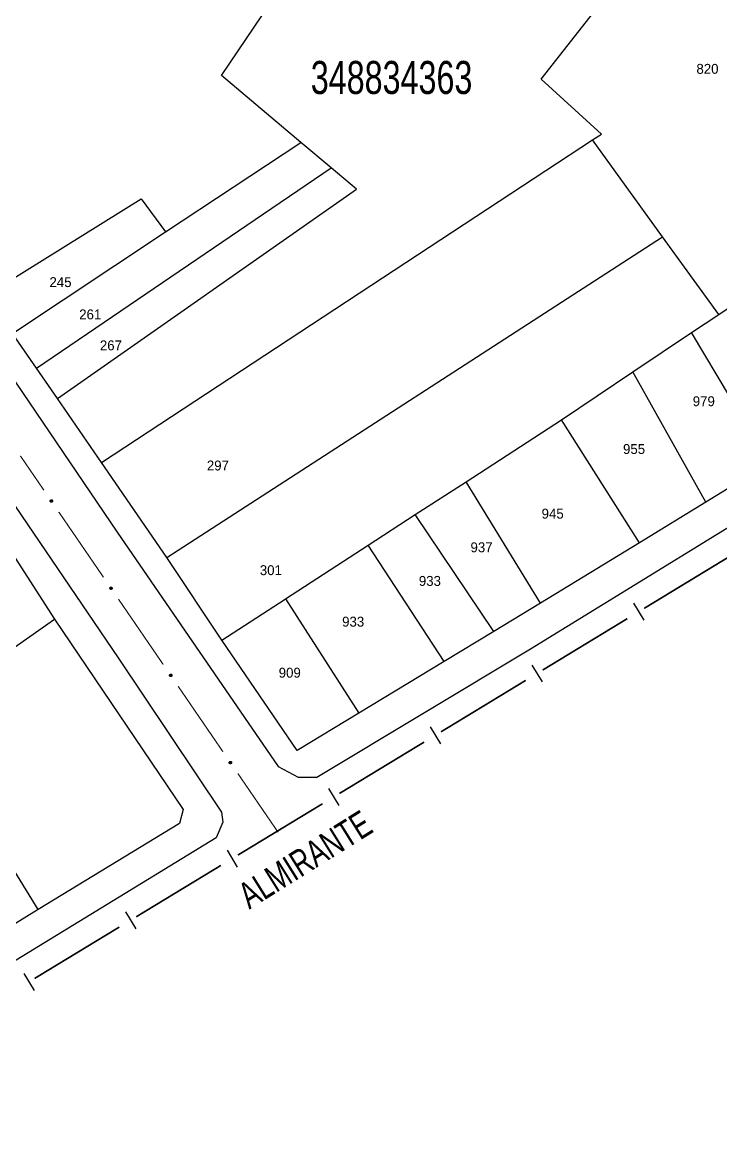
# Model space of a CAD drawing. Extents: x 199577 to 200882, y 4838726 to 4840156.
# Drawn here: x 200303.3 to 200409.1, y 4838826.2 to 4838995.8 of the extents above; entities that cross this region are included whole.
import ezdxf
from ezdxf.enums import TextEntityAlignment as Align

# ---------------------------------------------------------------- set-up
doc = ezdxf.new("R2010")
doc.units = 0
doc.header["$LTSCALE"] = 1.5
doc.header["$MEASUREMENT"] = 0
for name, color, linetype in [('CD_MALHA_LOTES', 7, 'CONTINUOUS'), ('CD_TXT_QUADRA', 2, 'CONTINUOUS'), ('LM-LIM-SETORES-BAIRROS', 250, 'CONTINUOUS'), ('RU-QUADRA', 210, 'CONTINUOUS'), ('SV-EIXO-RUA-PAV', 20, 'CONTINUOUS'), ('SV-RUA-PAVIM', 7, 'CONTINUOUS'), ('SV-TXT-RUA-PAV', 7, 'CONTINUOUS'), ('Th_NmrPorta', 1, 'CONTINUOUS')]:
    doc.layers.add(name, color=color, linetype=linetype)
doc.styles.add('ARIAL', font='ARIAL.SHX')

msp = doc.modelspace()

# ---------------------------------------------------------------- linework, layer by layer
at = {"layer": 'CD_MALHA_LOTES', "linetype": 'Continuous', "flags": 128}
for points in [[(200381.86, 4838987.18), (200392.62, 4839000.9)], [(200345.49, 4838977.62), (200333.48, 4838987.73), (200340.95, 4838998.8)], [(200389.66, 4838977.99), (200391.01, 4838978.84), (200381.86, 4838987.18)], [(200315.29, 4838929.15), (200389.66, 4838977.99)], [(200400.28, 4838963.31), (200389.66, 4838977.99)], [(200325, 4838964.05), (200345.49, 4838977.62)], [(200350.07, 4838973.76), (200345.49, 4838977.62)], [(200305.43, 4838943.42), (200350.07, 4838973.76)], [(200308.61, 4838938.82), (200353.91, 4838970.52), (200350.07, 4838973.76)], [(200297.81, 4838954.47), (200321.32, 4838969.05), (200325, 4838964.05)], [(200301.8, 4838948.69), (200325, 4838964.05)], [(200325.21, 4838914.77), (200400.28, 4838963.31)], [(200408.77, 4838951.58), (200400.28, 4838963.31)], [(200408.77, 4838951.58), (200414.69, 4838955.55)], [(200404.66, 4838948.82), (200408.77, 4838951.58)], [(200305.43, 4838943.42), (200301.8, 4838948.69)], [(200395.76, 4838942.87), (200404.66, 4838948.82)], [(200416.44, 4838929.06), (200404.66, 4838948.82)], [(200308.61, 4838938.82), (200305.43, 4838943.42)], [(200384.96, 4838935.63), (200395.76, 4838942.87)], [(200406.81, 4838923.15), (200395.76, 4838942.87)], [(200315.29, 4838929.15), (200308.61, 4838938.82)], [(200370.5, 4838926.24), (200384.96, 4838935.63)], [(200396.76, 4838916.98), (200384.96, 4838935.63)], [(200325.21, 4838914.77), (200315.29, 4838929.15)], [(200416.44, 4838929.06), (200406.81, 4838923.15)], [(200362.82, 4838921.25), (200370.5, 4838926.24)], [(200381.78, 4838907.83), (200370.5, 4838926.24)], [(200406.81, 4838923.15), (200396.76, 4838916.98)], [(200355.67, 4838916.61), (200362.82, 4838921.25)], [(200374.69, 4838903.54), (200362.82, 4838921.25)], [(200396.76, 4838916.98), (200381.78, 4838907.83)], [(200343.170484, 4838908.499247), (200355.67, 4838916.61)], [(200367.17, 4838898.99), (200355.67, 4838916.61)], [(200302.63, 4838914.07), (200308.2, 4838905.44)], [(200333.54, 4838902.25), (200325.21, 4838914.77)], [(200333.54, 4838902.25), (200343.11, 4838908.46)], [(200343.170484, 4838908.499247), (200354.28, 4838891.2)], [(200381.78, 4838907.83), (200374.69, 4838903.54)], [(200292.19, 4838894.24), (200308.2, 4838905.44)], [(200308.2, 4838905.44), (200327.65, 4838876.59), (200327.13, 4838874.5), (200305.68, 4838861.45)], [(200374.69, 4838903.54), (200367.17, 4838898.99)], [(200354.28, 4838891.2), (200344.94, 4838885.54), (200333.54, 4838902.25)], [(200367.17, 4838898.99), (200354.28, 4838891.2)], [(200305.68, 4838861.45), (200287.52, 4838890.97)], [(200305.68, 4838861.45), (200295.35, 4838855.11)]]:
    msp.add_lwpolyline(points, dxfattribs=at)
at = {"layer": 'CD_MALHA_LOTES', "linetype": 'Continuous'}
msp.add_lwpolyline([(200343.11, 4838908.46), (200343.170484, 4838908.499247)], dxfattribs=at)
at = {"layer": 'LM-LIM-SETORES-BAIRROS', "const_width": 0.25}
for points in [[(200410.303359, 4838914.848669), (200397.484791, 4838907.058656)], [(200394.921077, 4838905.500653), (200382.102509, 4838897.710639)], [(200379.538795, 4838896.152637), (200369.283941, 4838889.920626)], [(200369.25, 4838889.9), (200366.719162, 4838888.364377)], [(200369.283941, 4838889.920626), (200369.25, 4838889.9)], [(200364.154369, 4838886.808152), (200351.330404, 4838879.027026)], [(200348.765611, 4838877.470801), (200335.941646, 4838869.689675)], [(200333.376853, 4838868.133449), (200320.552889, 4838860.352323)], [(200317.988096, 4838858.796098), (200305.164131, 4838851.014972)]]:
    msp.add_lwpolyline(points, dxfattribs=at)
at = {"layer": 'LM-LIM-SETORES-BAIRROS'}
for points in [[(200395.851218, 4838907.821178), (200397.409221, 4838905.257464)], [(200380.468937, 4838898.473162), (200382.026939, 4838895.909448)], [(200365.086118, 4838889.128032), (200366.642344, 4838886.563239)], [(200349.697361, 4838879.790681), (200351.253586, 4838877.225888)], [(200334.308603, 4838870.453329), (200335.864828, 4838867.888536)], [(200318.919845, 4838861.115978), (200320.47607, 4838858.551185)], [(200303.531087, 4838851.778626), (200305.087312, 4838849.213833)]]:
    msp.add_lwpolyline(points, dxfattribs=at)
at = {"layer": 'RU-QUADRA', "linetype": 'Continuous', "flags": 128}
msp.add_lwpolyline([(200416.44, 4838929.06), (200406.81, 4838923.15), (200396.76, 4838916.98), (200381.78, 4838907.83), (200374.69, 4838903.54), (200367.17, 4838898.99), (200354.28, 4838891.2), (200344.94, 4838885.54), (200333.54, 4838902.25), (200325.21, 4838914.77), (200315.29, 4838929.15), (200308.61, 4838938.82), (200305.43, 4838943.42), (200301.8, 4838948.69), (200297.81, 4838954.47), (200279.94, 4838980.37), (200276.77, 4838984.85), (200265.09, 4839001.35)], dxfattribs=at)
msp.add_lwpolyline([(200219.5, 4838871.08), (200243.95, 4838887.03), (200249.92, 4838890.92), (200255.87, 4838894.8), (200261.89, 4838898.73), (200269.08, 4838903.42), (200274.87, 4838907.32), (200280.43, 4838911.07), (200295.95, 4838921.51), (200298.3, 4838920.8), (200302.63, 4838914.07), (200308.2, 4838905.44), (200327.65, 4838876.59), (200327.13, 4838874.5), (200305.68, 4838861.45), (200295.35, 4838855.11), (200274.93, 4838842.57), (200254.72, 4838830.16), (200232.59, 4838855.87), (200226.18, 4838863.31), (200225.5, 4838862.56)], close=True, dxfattribs=at)
at = {"layer": 'SV-EIXO-RUA-PAV', "const_width": 0.18}
for points in [[(200303.01, 4838930.15), (200306.565837, 4838924.957002)], [(200308.825756, 4838921.656582), (200315.605512, 4838911.755324)], [(200317.865431, 4838908.454905), (200324.645187, 4838898.553647)], [(200326.905105, 4838895.253228), (200333.684862, 4838885.35197)], [(200335.94478, 4838882.051551), (200341.594577, 4838873.800502)], [(200341.594577, 4838873.800502), (200342.04, 4838873.15)]]:
    msp.add_lwpolyline(points, dxfattribs=at)
at = {"layer": 'SV-EIXO-RUA-PAV'}
for points in [[(200307.705448, 4838923.487537), (200307.753645, 4838923.479223), (200307.793367, 4838923.462222), (200307.822416, 4838923.438506), (200307.842622, 4838923.410856), (200307.860107, 4838923.38024), (200307.870926, 4838923.345484), (200307.874389, 4838923.304249), (200307.866388, 4838923.255842), (200307.846298, 4838923.216295), (200307.824571, 4838923.186572), (200307.796953, 4838923.163842), (200307.766926, 4838923.147354), (200307.730452, 4838923.13731), (200307.688629, 4838923.134209), (200307.64015, 4838923.143432), (200307.601321, 4838923.160367), (200307.573826, 4838923.184043), (200307.551151, 4838923.211954), (200307.533674, 4838923.243424), (200307.523251, 4838923.277603), (200307.520205, 4838923.319717), (200307.529942, 4838923.367446), (200307.54639, 4838923.406365), (200307.569674, 4838923.434186), (200307.597655, 4838923.455891), (200307.628149, 4838923.473802), (200307.662634, 4838923.486132), (200307.705448, 4838923.487537)], [(200316.745123, 4838910.285859), (200316.793319, 4838910.277545), (200316.833042, 4838910.260545), (200316.862091, 4838910.236829), (200316.882297, 4838910.209179), (200316.899782, 4838910.178563), (200316.910601, 4838910.143807), (200316.914064, 4838910.102572), (200316.906063, 4838910.054165), (200316.885973, 4838910.014618), (200316.864246, 4838909.984894), (200316.836627, 4838909.962165), (200316.806601, 4838909.945677), (200316.770127, 4838909.935633), (200316.728304, 4838909.932532), (200316.679824, 4838909.941755), (200316.640996, 4838909.958689), (200316.6135, 4838909.982366), (200316.590826, 4838910.010277), (200316.573349, 4838910.041747), (200316.562926, 4838910.075925), (200316.559879, 4838910.11804), (200316.569616, 4838910.165769), (200316.586064, 4838910.204688), (200316.609348, 4838910.232509), (200316.637329, 4838910.254214), (200316.667823, 4838910.272125), (200316.702309, 4838910.284455), (200316.745123, 4838910.285859)], [(200325.784798, 4838897.084182), (200325.832994, 4838897.075868), (200325.872717, 4838897.058867), (200325.901766, 4838897.035152), (200325.921972, 4838897.007502), (200325.939457, 4838896.976886), (200325.950276, 4838896.94213), (200325.953738, 4838896.900894), (200325.945738, 4838896.852488), (200325.925647, 4838896.812941), (200325.903921, 4838896.783217), (200325.876302, 4838896.760488), (200325.846276, 4838896.744), (200325.809801, 4838896.733956), (200325.767979, 4838896.730855), (200325.719499, 4838896.740078), (200325.680671, 4838896.757012), (200325.653175, 4838896.780689), (200325.6305, 4838896.808599), (200325.613024, 4838896.84007), (200325.602601, 4838896.874248), (200325.599554, 4838896.916363), (200325.609291, 4838896.964091), (200325.625739, 4838897.003011), (200325.649023, 4838897.030832), (200325.677004, 4838897.052537), (200325.707498, 4838897.070448), (200325.741983, 4838897.082777), (200325.784798, 4838897.084182)], [(200334.824472, 4838883.882505), (200334.872669, 4838883.874191), (200334.912391, 4838883.85719), (200334.941441, 4838883.833475), (200334.961646, 4838883.805825), (200334.979132, 4838883.775209), (200334.98995, 4838883.740453), (200334.993413, 4838883.699217), (200334.985412, 4838883.650811), (200334.965322, 4838883.611264), (200334.943596, 4838883.58154), (200334.915977, 4838883.558811), (200334.885951, 4838883.542323), (200334.849476, 4838883.532279), (200334.807654, 4838883.529178), (200334.759174, 4838883.538401), (200334.720345, 4838883.555335), (200334.69285, 4838883.579012), (200334.670175, 4838883.606922), (200334.652699, 4838883.638392), (200334.642275, 4838883.672571), (200334.639229, 4838883.714685), (200334.648966, 4838883.762414), (200334.665414, 4838883.801334), (200334.688698, 4838883.829155), (200334.716679, 4838883.850859), (200334.747173, 4838883.86877), (200334.781658, 4838883.8811), (200334.824472, 4838883.882505)]]:
    msp.add_lwpolyline(points, close=True, dxfattribs=at)
for points in [[(200307.520205, 4838923.319717), (200307.688629, 4838923.134209)], [(200307.523251, 4838923.277603), (200307.64015, 4838923.143432)], [(200307.526802, 4838923.29546), (200307.659623, 4838923.144959)], [(200307.528505, 4838923.341278), (200307.707398, 4838923.137983)], [(200307.529942, 4838923.367446), (200307.730452, 4838923.13731)], [(200307.531439, 4838923.257291), (200307.616707, 4838923.156917)], [(200307.533674, 4838923.243424), (200307.601321, 4838923.160367)], [(200307.538565, 4838923.384549), (200307.745151, 4838923.145642)], [(200307.54639, 4838923.406365), (200307.766926, 4838923.147354)], [(200307.559358, 4838923.416978), (200307.779821, 4838923.157805)], [(200307.569674, 4838923.434186), (200307.796953, 4838923.163842)], [(200307.584776, 4838923.442651), (200307.807612, 4838923.175181)], [(200307.597655, 4838923.455891), (200307.824571, 4838923.186572)], [(200307.615945, 4838923.46234), (200307.834095, 4838923.206545)], [(200307.628149, 4838923.473802), (200307.846298, 4838923.216295)], [(200307.647947, 4838923.475984), (200307.854117, 4838923.2401)], [(200307.662634, 4838923.486132), (200307.866388, 4838923.255842)], [(200307.683032, 4838923.485125), (200307.866845, 4838923.281891)], [(200307.705448, 4838923.487537), (200307.874389, 4838923.304249)], [(200307.731517, 4838923.481941), (200307.868132, 4838923.33073)], [(200307.753645, 4838923.479223), (200307.870926, 4838923.345484)], [(200307.77633, 4838923.469629), (200307.859701, 4838923.369609)], [(200307.793367, 4838923.462222), (200307.860107, 4838923.38024)], [(200316.559879, 4838910.11804), (200316.728304, 4838909.932532)], [(200316.56818, 4838910.1396), (200316.747073, 4838909.936305)], [(200316.569616, 4838910.165769), (200316.770127, 4838909.935633)], [(200316.57824, 4838910.182872), (200316.784826, 4838909.943965)], [(200316.586064, 4838910.204688), (200316.806601, 4838909.945677)], [(200316.599033, 4838910.215301), (200316.819495, 4838909.956128)], [(200316.609348, 4838910.232509), (200316.836627, 4838909.962165)], [(200316.624451, 4838910.240974), (200316.847287, 4838909.973504)], [(200316.637329, 4838910.254214), (200316.864246, 4838909.984894)], [(200316.65562, 4838910.260663), (200316.87377, 4838910.004868)], [(200316.667823, 4838910.272125), (200316.885973, 4838910.014618)], [(200316.687622, 4838910.274307), (200316.893792, 4838910.038423)], [(200316.702309, 4838910.284455), (200316.906063, 4838910.054165)], [(200316.722707, 4838910.283447), (200316.90652, 4838910.080213)], [(200316.745123, 4838910.285859), (200316.914064, 4838910.102572)], [(200316.771192, 4838910.280264), (200316.907807, 4838910.129053)], [(200316.793319, 4838910.277545), (200316.910601, 4838910.143807)], [(200316.816005, 4838910.267952), (200316.899376, 4838910.167932)], [(200316.833042, 4838910.260545), (200316.899782, 4838910.178563)], [(200316.562926, 4838910.075925), (200316.679824, 4838909.941755)], [(200316.566477, 4838910.093783), (200316.699298, 4838909.943282)], [(200316.571114, 4838910.055614), (200316.656382, 4838909.95524)], [(200316.573349, 4838910.041747), (200316.640996, 4838909.958689)], [(200325.599554, 4838896.916363), (200325.767979, 4838896.730855)], [(200325.602601, 4838896.874248), (200325.719499, 4838896.740078)], [(200325.606152, 4838896.892106), (200325.738973, 4838896.741605)], [(200325.607854, 4838896.937923), (200325.786748, 4838896.734628)], [(200325.609291, 4838896.964091), (200325.809801, 4838896.733956)], [(200325.610789, 4838896.853937), (200325.696056, 4838896.753562)], [(200325.613024, 4838896.84007), (200325.680671, 4838896.757012)], [(200325.617915, 4838896.981195), (200325.824501, 4838896.742288)], [(200325.625739, 4838897.003011), (200325.846276, 4838896.744)], [(200325.638707, 4838897.013623), (200325.85917, 4838896.754451)], [(200325.649023, 4838897.030832), (200325.876302, 4838896.760488)], [(200325.664125, 4838897.039297), (200325.886962, 4838896.771827)], [(200325.677004, 4838897.052537), (200325.903921, 4838896.783217)], [(200325.695295, 4838897.058986), (200325.913445, 4838896.803191)], [(200325.707498, 4838897.070448), (200325.925647, 4838896.812941)], [(200325.727296, 4838897.07263), (200325.933466, 4838896.836746)], [(200325.741983, 4838897.082777), (200325.945738, 4838896.852488)], [(200325.762382, 4838897.08177), (200325.946195, 4838896.878536)], [(200325.784798, 4838897.084182), (200325.953738, 4838896.900894)], [(200325.810867, 4838897.078587), (200325.947481, 4838896.927376)], [(200325.832994, 4838897.075868), (200325.950276, 4838896.94213)], [(200325.85568, 4838897.066275), (200325.939051, 4838896.966255)], [(200325.872717, 4838897.058867), (200325.939457, 4838896.976886)], [(200334.639229, 4838883.714685), (200334.807654, 4838883.529178)], [(200334.642275, 4838883.672571), (200334.759174, 4838883.538401)], [(200334.645827, 4838883.690429), (200334.778648, 4838883.539928)], [(200334.647529, 4838883.736246), (200334.826423, 4838883.532951)], [(200334.648966, 4838883.762414), (200334.849476, 4838883.532279)], [(200334.650463, 4838883.65226), (200334.735731, 4838883.551885)], [(200334.652699, 4838883.638392), (200334.720345, 4838883.555335)], [(200334.65759, 4838883.779517), (200334.864176, 4838883.540611)], [(200334.665414, 4838883.801334), (200334.885951, 4838883.542323)], [(200334.678382, 4838883.811946), (200334.898845, 4838883.552774)], [(200334.688698, 4838883.829155), (200334.915977, 4838883.558811)], [(200334.7038, 4838883.83762), (200334.926637, 4838883.57015)], [(200334.716679, 4838883.850859), (200334.943596, 4838883.58154)], [(200334.73497, 4838883.857309), (200334.95312, 4838883.601514)], [(200334.747173, 4838883.86877), (200334.965322, 4838883.611264)], [(200334.766971, 4838883.870953), (200334.973141, 4838883.635068)], [(200334.781658, 4838883.8811), (200334.985412, 4838883.650811)], [(200334.802056, 4838883.880093), (200334.98587, 4838883.676859)], [(200334.824472, 4838883.882505), (200334.993413, 4838883.699217)], [(200334.850541, 4838883.87691), (200334.987156, 4838883.725699)], [(200334.872669, 4838883.874191), (200334.98995, 4838883.740453)], [(200334.895355, 4838883.864597), (200334.978726, 4838883.764578)], [(200334.912391, 4838883.85719), (200334.979132, 4838883.775209)]]:
    msp.add_lwpolyline(points, dxfattribs=at)
at = {"layer": 'SV-RUA-PAVIM', "linetype": 'Continuous'}
for points in [[(200467.53, 4838991.99, 3.11), (200402.08, 4839039.71, 3.33), (200378.94, 4839056.32, 3.46), (200358.49, 4839072.42, 3.36), (200357.74, 4839072.89, 3.36), (200355.59, 4839073.01, 3.36), (200353.7, 4839072.23, 3.35), (200303.99, 4839035.77, 3.37), (200262.04, 4839005.17, 3.07), (200261.43, 4839002.72, 3.07), (200261.8, 4839000.42, 3.07), (200287.86, 4838962.44, 3.02), (200317.69, 4838918.61, 2.97), (200342.07, 4838883.12, 3.07), (200345.07, 4838881.49, 3.07), (200347.92, 4838881.51, 3.06), (200380.28, 4838900.94, 3.16), (200424.94, 4838928.41, 3.1), (200465.96, 4838953.39, 3.34), (200488.54, 4838968.18, 3.34), (200489.96, 4838972.87, 3.15), (200488.73, 4838976.16, 3.13)], [(200214.56, 4838869.52, 3.03), (200266.88, 4838903.53, 3.32), (200298.39, 4838924.82, 3.01), (200300.41, 4838925.2, 3.02), (200317.84, 4838899.57, 3.03), (200333.49, 4838876.19, 3.07), (200333.69, 4838874.68, 3.07), (200332.68, 4838872.29, 3.07), (200291.92, 4838847.4, 2.94), (200258.8, 4838827.04, 2.9), (200255.17, 4838826.16, 2.93), (200251.51, 4838827.6, 2.93), (200228.55, 4838853.12, 2.98)]]:
    msp.add_polyline3d(points, close=True, dxfattribs=at)

# ---------------------------------------------------------------- texts
at = {"layer": 'CD_TXT_QUADRA', "style": 'ARIAL', "width": 0.7}
msp.add_text('348834363', height=5, dxfattribs=at).set_placement((200346.99, 4838984.95))
at = {"layer": 'SV-TXT-RUA-PAV', "style": 'ARIAL', "width": 0.7}
msp.add_text('ALMIRANTE', height=4, rotation=32, dxfattribs=at).set_placement((200337.687417, 4838861.41586))
at = {"layer": 'Th_NmrPorta', "color": 1}
for s, p in [('820', (200405.393349, 4838988.75577)), ('245', (200307.416017, 4838956.459553)), ('261', (200311.916017, 4838951.569553)), ('267', (200315.046017, 4838946.879553)), ('979', (200404.837322, 4838938.423075)), ('955', (200394.277322, 4838931.183075)), ('297', (200331.249632, 4838928.691064)), ('945', (200381.947322, 4838921.393075)), ('937', (200371.177322, 4838916.303075)), ('301', (200339.269632, 4838912.841064)), ('933', (200363.357322, 4838911.213075)), ('933', (200351.736076, 4838905.043458)), ('909', (200342.132353, 4838897.314382))]:
    msp.add_text(s, height=1.5, dxfattribs=at).set_placement(p, align=Align.MIDDLE_LEFT)

doc.saveas('drawing.dxf')
